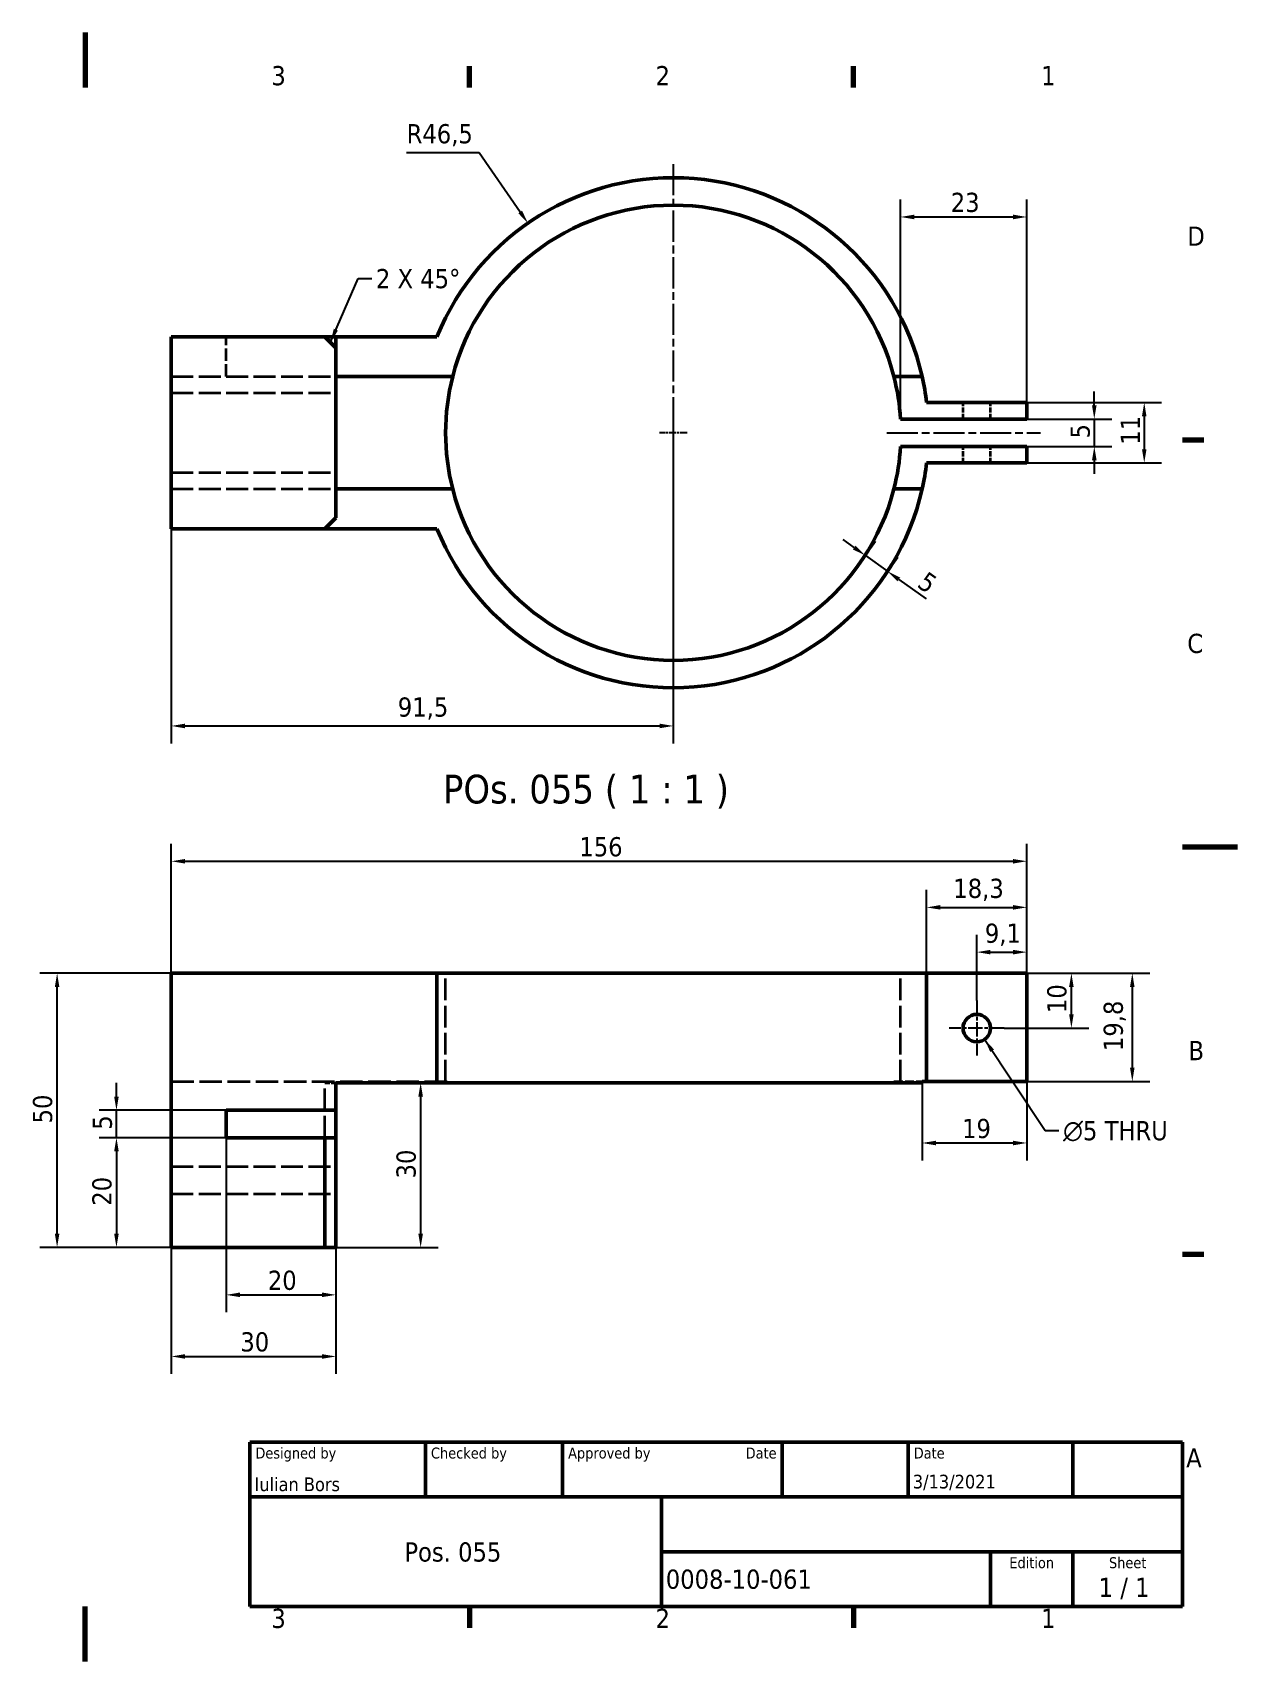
# Model space of a CAD drawing. Header units: millimetres. Extents: x 0 to 420, y 0 to 297.
# Drawn here: x 200.4 to 420, y 0 to 297 of the extents above; entities that cross this region are included whole.
import ezdxf
from ezdxf.enums import TextEntityAlignment as Align

# ---------------------------------------------------------------- set-up
doc = ezdxf.new("R2010")
doc.units = ezdxf.units.MM
doc.linetypes.add('CHAIN', pattern=[0.3543, 0.2362, -0.0295, 0.0591, -0.0295])
doc.linetypes.add('DASHED', pattern=[0.2068, 0.1655, -0.0413])
for name, color, linetype, lineweight in [('Border (ISO)', 7, 'Continuous', 70), ('Center Mark (ISO)', 7, 'Continuous', 25), ('Centerline (ISO)', 7, 'Continuous', 25), ('Dimension (ISO)', 7, 'Continuous', 25), ('Hidden (ISO)', 7, 'DASHED', 35), ('Symbol (ISO)', 7, 'Continuous', 25), ('Title (ISO)', 7, 'Continuous', 50), ('Visible (ISO)', 7, 'Continuous', 50)]:
    doc.layers.add(name, color=color, linetype=linetype, lineweight=lineweight)
doc.styles.add('Note Text (ISO)', font='tahoma.ttf')
doc.styles.add('Text Style39', font='tahoma.ttf')
doc.styles.add('Text Style41', font='tahoma.ttf')
doc.styles.add('Text Style45', font='tahoma.ttf')
doc.dimstyles.new('Default - Method 1b (ISO)', dxfattribs={"dimtxt": 3.5, "dimasz": 2.5, "dimexe": 3.175, "dimexo": 0, "dimgap": 0.762, "dimtad": 1, "dimtoh": 1, "dimrnd": 1e-08, "dimtxsty": 'Note Text (ISO)', "dimcen": 0.09, "dimdle": 10, "dimclrd": 256, "dimclre": 256, "dimclrt": 256, "dimazin": 2, "dimtfac": 1, "dimtmove": 0, "dimatfit": 3, "dimfxl": 0, "dimtolj": 1, "dimlwd": -1, "dimlwe": -1, "dimarcsym": 0})
doc.dimstyles.new('Default - Method 1b (ISO)$7', dxfattribs={"dimtxt": 3.5, "dimasz": 2.5, "dimexe": 3.175, "dimexo": 0, "dimgap": 0.762, "dimtad": 1, "dimtoh": 1, "dimrnd": 1e-08, "dimtxsty": 'Note Text (ISO)', "dimcen": 0.09, "dimdle": 10, "dimclrd": 256, "dimclre": 256, "dimclrt": 256, "dimazin": 2, "dimtfac": 1, "dimtmove": 0, "dimatfit": 3, "dimfxl": 0, "dimtolj": 1, "dimlwd": -1, "dimlwe": -1, "dimarcsym": 0})
doc.dimstyles.new('Default - Method 2b (ISO)$7', dxfattribs={"dimtxt": 3.5, "dimasz": 2.5, "dimexe": 3.175, "dimexo": 0, "dimgap": 0.762, "dimtad": 1, "dimtih": 1, "dimtoh": 1, "dimrnd": 1e-08, "dimtxsty": 'Note Text (ISO)', "dimcen": 0.09, "dimdle": 10, "dimclrd": 256, "dimclre": 256, "dimclrt": 256, "dimazin": 2, "dimtfac": 1, "dimtmove": 0, "dimatfit": 3, "dimfxl": 0, "dimtolj": 1, "dimlwd": -1, "dimlwe": -1, "dimarcsym": 0})

# ---------------------------------------------------------------- blocks, each defined once
blk = doc.blocks.new('Borders Default Border')
at = {"layer": 'Border (ISO)'}
for p, q in [((280, 287), (280, 290.9)), ((350, 287), (350, 290.9)), ((410, 222.75), (413.9, 222.75)), ((410, 74.25), (413.9, 74.25)), ((280, 10), (280, 6.1)), ((350, 10), (350, 6.1))]:
    blk.add_line(p, q, dxfattribs=at)
at = {"layer": 'Border (ISO)', "flags": 128}
for points in [[(210, 297), (210, 287)], [(420, 148.5), (410, 148.5)], [(210, 0), (210, 10)]]:
    blk.add_lwpolyline(points, dxfattribs=at)
at = {"layer": 'Border (ISO)', "char_height": 3.5, "attachment_point": 7, "style": 'Note Text (ISO)'}
for s, insert in [('3', (243.91, 287.33)), ('2', (313.94, 287.4)), ('1', (384.21, 287.4)), ('D', (410.87, 258.13)), ('C', (410.86, 183.81)), ('B', (411.08, 109.63)), ('A', (410.66, 35.38)), ('3', (243.91, 6.03)), ('2', (313.94, 6.1)), ('1', (384.21, 6.1))]:
    blk.add_mtext(s, dxfattribs=dict(at, insert=insert))
blk = doc.blocks.new('*D6')
at = {"layer": 'Defpoints', "color": 0}
for p in [(381.62, 263.38), (381.62, 229.53), (358.6, 226.53)]:
    blk.add_point(p, dxfattribs=at)
at = {"layer": 'Dimension (ISO)'}
for p, q in [((358.6, 226.53), (358.6, 266.56)), ((381.62, 229.53), (381.62, 266.56)), ((361.1, 263.38), (379.12, 263.38))]:
    blk.add_line(p, q, dxfattribs=at)
for points in [[(361.1, 263.8), (361.1, 262.96), (358.6, 263.38)], [(379.12, 263.8), (379.12, 262.96), (381.62, 263.38)]]:
    blk.add_solid(points, dxfattribs=at)
at = {"layer": 'Dimension (ISO)', "insert": (367.75, 267.79), "char_height": 3.5, "attachment_point": 1, "style": 'Note Text (ISO)'}
blk.add_mtext('\\A1;23', dxfattribs=at)
blk = doc.blocks.new('*D7')
at = {"layer": 'Defpoints', "color": 0}
for p in [(381.62, 229.53), (381.62, 218.53), (403.02, 218.53)]:
    blk.add_point(p, dxfattribs=at)
at = {"layer": 'Dimension (ISO)'}
for p, q in [((381.62, 229.53), (406.19, 229.53)), ((403.02, 227.03), (403.02, 221.03)), ((381.62, 218.53), (406.19, 218.53))]:
    blk.add_line(p, q, dxfattribs=at)
for points in [[(402.6, 227.03), (403.43, 227.03), (403.02, 229.53)], [(402.6, 221.03), (403.43, 221.03), (403.02, 218.53)]]:
    blk.add_solid(points, dxfattribs=at)
at = {"layer": 'Dimension (ISO)', "insert": (398.74, 221.86), "char_height": 3.5, "attachment_point": 1, "rotation": 90, "style": 'Note Text (ISO)'}
blk.add_mtext('\\A1;11', dxfattribs=at)
blk = doc.blocks.new('*D8')
at = {"layer": 'Defpoints', "color": 0}
for p in [(381.62, 226.53), (381.62, 221.53), (393.91, 221.53)]:
    blk.add_point(p, dxfattribs=at)
at = {"layer": 'Dimension (ISO)'}
for p, q in [((393.91, 229.03), (393.91, 231.53)), ((381.62, 226.53), (397.09, 226.53)), ((393.91, 226.53), (393.91, 221.53)), ((381.62, 221.53), (397.09, 221.53)), ((393.91, 219.03), (393.91, 216.53))]:
    blk.add_line(p, q, dxfattribs=at)
for points in [[(393.5, 229.03), (394.33, 229.03), (393.91, 226.53)], [(393.5, 219.03), (394.33, 219.03), (393.91, 221.53)]]:
    blk.add_solid(points, dxfattribs=at)
at = {"layer": 'Dimension (ISO)', "insert": (389.58, 222.99), "char_height": 3.5, "attachment_point": 1, "rotation": 90, "style": 'Note Text (ISO)'}
blk.add_mtext('\\A1;5', dxfattribs=at)
blk = doc.blocks.new('*D9')
at = {"layer": 'Defpoints', "color": 0}
for p in [(350.96, 199.93), (355.03, 197.03), (356.26, 198.75)]:
    blk.add_point(p, dxfattribs=at)
at = {"layer": 'Dimension (ISO)'}
for p, q in [((350.15, 203.1), (348.11, 204.55)), ((350.96, 199.93), (354.03, 204.24)), ((352.19, 201.65), (356.26, 198.75)), ((355.03, 197.03), (358.1, 201.33)), ((358.29, 197.3), (363.27, 193.75))]:
    blk.add_line(p, q, dxfattribs=at)
for points in [[(350.39, 203.44), (349.91, 202.76), (352.19, 201.65)], [(358.53, 197.64), (358.05, 196.96), (356.26, 198.75)]]:
    blk.add_solid(points, dxfattribs=at)
at = {"layer": 'Dimension (ISO)', "insert": (363.46, 198.93), "char_height": 3.5, "attachment_point": 1, "rotation": 324.5028, "style": 'Note Text (ISO)'}
blk.add_mtext('\\A1;5', dxfattribs=at)
blk = doc.blocks.new('*D10')
at = {"layer": 'Defpoints', "color": 0}
for p in [(290.68, 262.25), (317.17, 224.03)]:
    blk.add_point(p, dxfattribs=at)
at = {"layer": 'Dimension (ISO)'}
for p, q in [((268.57, 275.12), (281.76, 275.12)), ((281.76, 275.12), (289.26, 264.3))]:
    blk.add_line(p, q, dxfattribs=at)
blk.add_solid([(289.6, 264.54), (288.92, 264.06), (290.68, 262.25)], dxfattribs=at)
at = {"layer": 'Dimension (ISO)', "insert": (268.57, 280.31), "char_height": 3.5, "attachment_point": 1, "style": 'Note Text (ISO)'}
blk.add_mtext('\\A1;R46,5', dxfattribs=at)
blk = doc.blocks.new('*D11')
at = {"layer": 'Defpoints', "color": 0}
for p in [(317.17, 221.53), (225.67, 206.53), (317.17, 170.57)]:
    blk.add_point(p, dxfattribs=at)
at = {"layer": 'Dimension (ISO)'}
for p, q in [((317.17, 221.53), (317.17, 167.4)), ((225.67, 206.53), (225.67, 167.4)), ((228.17, 170.57), (314.67, 170.57))]:
    blk.add_line(p, q, dxfattribs=at)
for points in [[(228.17, 170.99), (228.17, 170.15), (225.67, 170.57)], [(314.67, 170.99), (314.67, 170.15), (317.17, 170.57)]]:
    blk.add_solid(points, dxfattribs=at)
at = {"layer": 'Dimension (ISO)', "insert": (266.96, 175.77), "char_height": 3.5, "attachment_point": 1, "style": 'Note Text (ISO)'}
blk.add_mtext('\\A1;91,5', dxfattribs=at)
blk = doc.blocks.new('*D12')
at = {"layer": 'Defpoints', "color": 0}
for p in [(235.67, 95.49), (215.67, 75.49), (225.67, 75.49)]:
    blk.add_point(p, dxfattribs=at)
at = {"layer": 'Dimension (ISO)'}
for p, q in [((235.67, 95.49), (212.5, 95.49)), ((215.67, 92.99), (215.67, 77.99)), ((225.67, 75.49), (212.5, 75.49))]:
    blk.add_line(p, q, dxfattribs=at)
for points in [[(215.26, 92.99), (216.09, 92.99), (215.67, 95.49)], [(215.26, 77.99), (216.09, 77.99), (215.67, 75.49)]]:
    blk.add_solid(points, dxfattribs=at)
at = {"layer": 'Dimension (ISO)', "insert": (211.27, 83.09), "char_height": 3.5, "attachment_point": 1, "rotation": 90, "style": 'Note Text (ISO)'}
blk.add_mtext('\\A1;20', dxfattribs=at)
blk = doc.blocks.new('*D13')
at = {"layer": 'Defpoints', "color": 0}
for p in [(215.67, 100.49), (235.67, 100.49), (235.67, 95.49)]:
    blk.add_point(p, dxfattribs=at)
at = {"layer": 'Dimension (ISO)'}
for p, q in [((215.67, 102.99), (215.67, 105.49)), ((235.67, 100.49), (212.5, 100.49)), ((215.67, 95.49), (215.67, 100.49)), ((235.67, 95.49), (212.5, 95.49)), ((215.67, 92.99), (215.67, 90.49))]:
    blk.add_line(p, q, dxfattribs=at)
for points in [[(215.26, 102.99), (216.09, 102.99), (215.67, 100.49)], [(215.26, 92.99), (216.09, 92.99), (215.67, 95.49)]]:
    blk.add_solid(points, dxfattribs=at)
at = {"layer": 'Dimension (ISO)', "insert": (211.34, 96.95), "char_height": 3.5, "attachment_point": 1, "rotation": 90, "style": 'Note Text (ISO)'}
blk.add_mtext('\\A1;5', dxfattribs=at)
blk = doc.blocks.new('*D14')
at = {"layer": 'Defpoints', "color": 0}
for p in [(235.67, 95.49), (255.67, 95.49), (255.67, 66.84)]:
    blk.add_point(p, dxfattribs=at)
at = {"layer": 'Dimension (ISO)'}
for p, q in [((235.67, 95.49), (235.67, 63.67)), ((255.67, 95.49), (255.67, 63.67)), ((238.17, 66.84), (253.17, 66.84))]:
    blk.add_line(p, q, dxfattribs=at)
for points in [[(238.17, 67.26), (238.17, 66.43), (235.67, 66.84)], [(253.17, 67.26), (253.17, 66.43), (255.67, 66.84)]]:
    blk.add_solid(points, dxfattribs=at)
at = {"layer": 'Dimension (ISO)', "insert": (243.27, 71.25), "char_height": 3.5, "attachment_point": 1, "style": 'Note Text (ISO)'}
blk.add_mtext('\\A1;20', dxfattribs=at)
blk = doc.blocks.new('*D15')
at = {"layer": 'Defpoints', "color": 0}
for p in [(225.67, 75.49), (255.67, 75.49), (255.67, 55.61)]:
    blk.add_point(p, dxfattribs=at)
at = {"layer": 'Dimension (ISO)'}
for p, q in [((225.67, 75.49), (225.67, 52.43)), ((255.67, 75.49), (255.67, 52.43)), ((228.17, 55.61), (253.17, 55.61))]:
    blk.add_line(p, q, dxfattribs=at)
for points in [[(228.17, 56.02), (228.17, 55.19), (225.67, 55.61)], [(253.17, 56.02), (253.17, 55.19), (255.67, 55.61)]]:
    blk.add_solid(points, dxfattribs=at)
at = {"layer": 'Dimension (ISO)', "insert": (238.26, 60.02), "char_height": 3.5, "attachment_point": 1, "style": 'Note Text (ISO)'}
blk.add_mtext('\\A1;30', dxfattribs=at)
blk = doc.blocks.new('*D16')
at = {"layer": 'Defpoints', "color": 0}
for p in [(204.86, 125.49), (225.67, 125.49), (225.67, 75.49)]:
    blk.add_point(p, dxfattribs=at)
at = {"layer": 'Dimension (ISO)'}
for p, q in [((225.67, 125.49), (201.68, 125.49)), ((204.86, 77.99), (204.86, 122.99)), ((225.67, 75.49), (201.68, 75.49))]:
    blk.add_line(p, q, dxfattribs=at)
for points in [[(204.44, 122.99), (205.27, 122.99), (204.86, 125.49)], [(204.44, 77.99), (205.27, 77.99), (204.86, 75.49)]]:
    blk.add_solid(points, dxfattribs=at)
at = {"layer": 'Dimension (ISO)', "insert": (200.45, 98.1), "char_height": 3.5, "attachment_point": 1, "rotation": 90, "style": 'Note Text (ISO)'}
blk.add_mtext('\\A1;50', dxfattribs=at)
blk = doc.blocks.new('*D17')
at = {"layer": 'Defpoints', "color": 0}
for p in [(381.62, 145.9), (225.67, 125.49), (381.62, 125.49)]:
    blk.add_point(p, dxfattribs=at)
at = {"layer": 'Dimension (ISO)'}
for p, q in [((225.67, 125.49), (225.67, 149.07)), ((381.62, 125.49), (381.62, 149.07)), ((228.17, 145.9), (379.12, 145.9))]:
    blk.add_line(p, q, dxfattribs=at)
for points in [[(228.17, 146.31), (228.17, 145.48), (225.67, 145.9)], [(379.12, 146.31), (379.12, 145.48), (381.62, 145.9)]]:
    blk.add_solid(points, dxfattribs=at)
at = {"layer": 'Dimension (ISO)', "insert": (300.05, 150.3), "char_height": 3.5, "attachment_point": 1, "style": 'Note Text (ISO)'}
blk.add_mtext('\\A1;156', dxfattribs=at)
blk = doc.blocks.new('*D18')
at = {"layer": 'Defpoints', "color": 0}
for p in [(381.62, 129.33), (381.62, 125.49), (372.49, 120.49)]:
    blk.add_point(p, dxfattribs=at)
at = {"layer": 'Dimension (ISO)'}
for p, q in [((372.49, 120.49), (372.49, 132.5)), ((381.62, 125.49), (381.62, 132.5)), ((374.99, 129.33), (379.12, 129.33))]:
    blk.add_line(p, q, dxfattribs=at)
for points in [[(374.99, 129.74), (374.99, 128.91), (372.49, 129.33)], [(379.12, 129.74), (379.12, 128.91), (381.62, 129.33)]]:
    blk.add_solid(points, dxfattribs=at)
at = {"layer": 'Dimension (ISO)', "insert": (373.97, 134.53), "char_height": 3.5, "attachment_point": 1, "style": 'Note Text (ISO)'}
blk.add_mtext('\\A1;9,1', dxfattribs=at)
blk = doc.blocks.new('*D19')
at = {"layer": 'Defpoints', "color": 0}
for p in [(381.62, 137.49), (363.35, 125.49), (381.62, 125.49)]:
    blk.add_point(p, dxfattribs=at)
at = {"layer": 'Dimension (ISO)'}
for p, q in [((363.35, 125.49), (363.35, 140.67)), ((381.62, 125.49), (381.62, 140.67)), ((365.85, 137.49), (379.12, 137.49))]:
    blk.add_line(p, q, dxfattribs=at)
for points in [[(365.85, 137.91), (365.85, 137.08), (363.35, 137.49)], [(379.12, 137.91), (379.12, 137.08), (381.62, 137.49)]]:
    blk.add_solid(points, dxfattribs=at)
at = {"layer": 'Dimension (ISO)', "insert": (368.22, 142.71), "char_height": 3.5, "attachment_point": 1, "style": 'Note Text (ISO)'}
blk.add_mtext('\\A1;18,3', dxfattribs=at)
blk = doc.blocks.new('*D20')
at = {"layer": 'Defpoints', "color": 0}
for p in [(381.62, 125.49), (381.62, 105.74), (400.84, 105.74)]:
    blk.add_point(p, dxfattribs=at)
at = {"layer": 'Dimension (ISO)'}
for p, q in [((381.62, 125.49), (404.01, 125.49)), ((400.84, 122.99), (400.84, 108.24)), ((381.62, 105.74), (404.01, 105.74))]:
    blk.add_line(p, q, dxfattribs=at)
for points in [[(400.42, 122.99), (401.25, 122.99), (400.84, 125.49)], [(400.42, 108.24), (401.25, 108.24), (400.84, 105.74)]]:
    blk.add_solid(points, dxfattribs=at)
at = {"layer": 'Dimension (ISO)', "insert": (395.62, 111.29), "char_height": 3.5, "attachment_point": 1, "rotation": 90, "style": 'Note Text (ISO)'}
blk.add_mtext('\\A1;19,8', dxfattribs=at)
blk = doc.blocks.new('*D21')
at = {"layer": 'Defpoints', "color": 0}
for p in [(362.53, 105.49), (381.62, 105.74), (381.62, 94.53)]:
    blk.add_point(p, dxfattribs=at)
at = {"layer": 'Dimension (ISO)'}
for p, q in [((362.53, 105.49), (362.53, 91.35)), ((381.62, 105.74), (381.62, 91.35)), ((365.03, 94.53), (379.12, 94.53))]:
    blk.add_line(p, q, dxfattribs=at)
for points in [[(365.03, 94.94), (365.03, 94.11), (362.53, 94.53)], [(379.12, 94.94), (379.12, 94.11), (381.62, 94.53)]]:
    blk.add_solid(points, dxfattribs=at)
at = {"layer": 'Dimension (ISO)', "insert": (369.81, 98.93), "char_height": 3.5, "attachment_point": 1, "style": 'Note Text (ISO)'}
blk.add_mtext('\\A1;19', dxfattribs=at)
blk = doc.blocks.new('*D22')
at = {"layer": 'Defpoints', "color": 0}
for p in [(381.62, 125.49), (389.74, 125.49), (377.49, 115.49)]:
    blk.add_point(p, dxfattribs=at)
at = {"layer": 'Dimension (ISO)'}
for p, q in [((381.62, 125.49), (392.91, 125.49)), ((389.74, 117.99), (389.74, 122.99)), ((377.49, 115.49), (392.91, 115.49))]:
    blk.add_line(p, q, dxfattribs=at)
for points in [[(389.32, 122.99), (390.15, 122.99), (389.74, 125.49)], [(389.32, 117.99), (390.15, 117.99), (389.74, 115.49)]]:
    blk.add_solid(points, dxfattribs=at)
at = {"layer": 'Dimension (ISO)', "insert": (385.33, 118.22), "char_height": 3.5, "attachment_point": 1, "rotation": 90, "style": 'Note Text (ISO)'}
blk.add_mtext('\\A1;10', dxfattribs=at)
blk = doc.blocks.new('*D23')
at = {"layer": 'Defpoints', "color": 0}
for p in [(274.09, 105.49), (253.67, 75.49), (271.12, 75.49)]:
    blk.add_point(p, dxfattribs=at)
at = {"layer": 'Dimension (ISO)'}
for p, q in [((274.09, 105.49), (267.95, 105.49)), ((271.12, 102.99), (271.12, 77.99)), ((253.67, 75.49), (274.3, 75.49))]:
    blk.add_line(p, q, dxfattribs=at)
for points in [[(270.7, 102.99), (271.54, 102.99), (271.12, 105.49)], [(270.7, 77.99), (271.54, 77.99), (271.12, 75.49)]]:
    blk.add_solid(points, dxfattribs=at)
at = {"layer": 'Dimension (ISO)', "insert": (266.71, 88.07), "char_height": 3.5, "attachment_point": 1, "rotation": 90, "style": 'Note Text (ISO)'}
blk.add_mtext('\\A1;30', dxfattribs=at)
blk = doc.blocks.new('Title Blocks I.A.B')
at = {"layer": 'Title (ISO)'}
for p, q in [((270.07, 130), (100.07, 130)), ((100.07, 130), (100.07, 100)), ((132.07, 120), (132.07, 130)), ((157.07, 120), (157.07, 130)), ((197.07, 120), (197.07, 130)), ((220.07, 120), (220.07, 130)), ((250.07, 120), (250.07, 130)), ((270.07, 100), (270.07, 130)), ((100.07, 120), (270.07, 120)), ((175.07, 120), (175.07, 100)), ((270.07, 110), (175.07, 110)), ((235.07, 100), (235.07, 110)), ((250.07, 100), (250.07, 110)), ((100.07, 100), (270.07, 100))]:
    blk.add_line(p, q, dxfattribs=at)
at = {"layer": 'Title (ISO)', "style": 'Text Style41'}
for s, p in [('Designed by', (101.07, 129)), ('Checked by', (133.07, 129)), ('Approved by', (158.07, 129)), ('Date', (221.07, 129))]:
    blk.add_text(s, height=2, dxfattribs=at).set_placement(p, align=Align.TOP_LEFT)
blk.add_text('Date', height=2, dxfattribs=at).set_placement((196.07, 129), align=Align.TOP_RIGHT)
for s, p in [('Edition', (242.57, 109)), ('Sheet', (260.07, 109))]:
    blk.add_text(s, height=2, dxfattribs=at).set_placement(p, align=Align.TOP_CENTER)
at = {"layer": 'Title (ISO)', "style": 'Note Text (ISO)'}
blk.add_text('1 / 1 ', height=3.5, dxfattribs=at).set_placement((260.07, 103.5), align=Align.MIDDLE_CENTER)
at = {"layer": 'Title (ISO)'}
for tag, p, height, style in [('AUTHOR_001', (100.92, 121.05), 2.5, 'Text Style39'), ('CREATION_DATE_001', (220.91, 121.54), 2.5, 'Text Style39'), ('COMPANY_001', (128.23, 108.21), 3.5, 'Note Text (ISO)'), ('PART_NUMBER_001', (175.88, 103.25), 3.5, 'Note Text (ISO)')]:
    blk.add_attdef(tag, p, '', height=height, dxfattribs=dict(at, style=style))
at = {"layer": 'Title (ISO)', "style": 'Text Style39'}
for tag, p in [('CHECKED_BY', (133.07, 121)), ('ENG_APPROVED_BY', (158.07, 121))]:
    blk.add_attdef(tag, text='', height=2.5, dxfattribs=at).set_placement(p, align=Align.BOTTOM_LEFT)
blk.add_attdef('ENG_APPROVAL_DATE', text='', height=2.5, dxfattribs=at).set_placement((196.07, 121), align=Align.BOTTOM_RIGHT)
at = {"layer": 'Title (ISO)', "style": 'Note Text (ISO)'}
for tag, p in [('TITLE', (222.57, 115)), ('REVISION_NUMBER', (242.57, 103.5))]:
    blk.add_attdef(tag, text='', height=3.5, dxfattribs=at).set_placement(p, align=Align.MIDDLE_CENTER)

msp = doc.modelspace()

# ---------------------------------------------------------------- linework, layer by layer
at = {"layer": 'Center Mark (ISO)', "linetype": 'CHAIN', "ltscale": 23.990969}
for p, q in [((317.174, 273.032), (317.174, 221.532)), ((317.174, 226.532), (317.174, 180.032))]:
    msp.add_line(p, q, dxfattribs=at)
at = {"layer": 'Center Mark (ISO)', "linetype": 'CHAIN', "ltscale": 5.555937}
msp.add_line((319.674, 224.032), (314.674, 224.032), dxfattribs=at)
msp.add_line((319.674, 224.032), (314.674, 224.032), dxfattribs=at)
at = {"layer": 'Center Mark (ISO)', "linetype": 'CHAIN', "ltscale": 11.111974}
for p, q in [((372.486, 120.488), (372.486, 110.488)), ((377.486, 115.488), (367.486, 115.488))]:
    msp.add_line(p, q, dxfattribs=at)
at = {"layer": 'Centerline (ISO)', "linetype": 'CHAIN', "ltscale": 23.990969}
msp.add_line((356.099, 224.032), (384.123, 224.032), dxfattribs=at)
at = {"layer": 'Hidden (ISO)', "ltscale": 13.802273}
msp.add_line((235.674, 234.282), (235.674, 241.532), dxfattribs=at)
at = {"layer": 'Hidden (ISO)', "ltscale": 24.17795}
for p, q in [((225.674, 234.282), (255.674, 234.282)), ((225.674, 231.282), (255.674, 231.282)), ((225.674, 216.782), (255.674, 216.782)), ((225.674, 213.782), (255.674, 213.782)), ((253.674, 95.488), (253.674, 105.488)), ((225.674, 90.238), (255.674, 90.238)), ((225.674, 85.238), (255.674, 85.238))]:
    msp.add_line(p, q, dxfattribs=at)
at = {"layer": 'Hidden (ISO)', "ltscale": 5.711227}
for p, q in [((369.986, 226.532), (369.986, 229.532)), ((374.986, 226.532), (374.986, 229.532)), ((369.986, 218.532), (369.986, 221.532)), ((374.986, 218.532), (374.986, 221.532))]:
    msp.add_line(p, q, dxfattribs=at)
at = {"layer": 'Hidden (ISO)', "ltscale": 23.875725}
for p, q in [((275.674, 105.738), (275.674, 125.488)), ((358.599, 105.738), (358.599, 125.488))]:
    msp.add_line(p, q, dxfattribs=at)
at = {"layer": 'Hidden (ISO)', "ltscale": 24.799677}
msp.add_line((225.674, 105.738), (276.96, 105.738), dxfattribs=at)
at = {"layer": 'Hidden (ISO)', "ltscale": 5.384591}
msp.add_line((253.674, 105.488), (255.674, 105.488), dxfattribs=at)
at = {"layer": 'Hidden (ISO)', "ltscale": 0.475844}
for p, q in [((276.96, 105.488), (276.96, 105.738)), ((357.388, 105.738), (357.388, 105.488))]:
    msp.add_line(p, q, dxfattribs=at)
at = {"layer": 'Hidden (ISO)', "ltscale": 9.789036}
msp.add_line((357.388, 105.738), (362.53, 105.738), dxfattribs=at)
at = {"layer": 'Visible (ISO)'}
for p, q in [((253.674, 241.532), (225.674, 241.532)), ((225.674, 241.532), (225.674, 206.532)), ((253.674, 241.532), (255.674, 239.532)), ((253.674, 241.532), (255.674, 241.532)), ((255.674, 241.532), (255.674, 239.532)), ((255.674, 241.532), (274.093, 241.532)), ((255.674, 208.532), (255.674, 239.532)), ((255.674, 234.282), (276.96, 234.282)), ((357.388, 234.282), (362.53, 234.282)), ((363.348, 229.532), (381.623, 229.532)), ((381.623, 229.532), (381.623, 226.532)), ((381.623, 226.532), (358.599, 226.532)), ((358.599, 221.532), (381.623, 221.532)), ((381.623, 221.532), (381.623, 218.532)), ((381.623, 218.532), (363.348, 218.532)), ((276.96, 213.782), (255.674, 213.782)), ((362.53, 213.782), (357.388, 213.782)), ((255.674, 208.532), (253.674, 206.532)), ((225.674, 206.532), (253.674, 206.532)), ((274.093, 206.532), (253.674, 206.532)), ((225.674, 125.488), (274.093, 125.488)), ((225.674, 75.488), (225.674, 125.488)), ((274.093, 105.488), (274.093, 125.488)), ((363.348, 125.488), (274.093, 125.488)), ((363.348, 125.488), (381.623, 125.488)), ((363.348, 105.738), (363.348, 125.488)), ((381.623, 105.738), (381.623, 125.488)), ((255.674, 100.488), (255.674, 105.488)), ((255.674, 105.488), (274.093, 105.488)), ((362.53, 105.488), (274.093, 105.488)), ((363.348, 105.738), (362.53, 105.738)), ((362.53, 105.488), (362.53, 105.738)), ((363.348, 105.738), (381.623, 105.738)), ((235.674, 95.488), (235.674, 100.488)), ((235.674, 100.488), (255.674, 100.488)), ((255.674, 100.488), (255.674, 95.488)), ((253.674, 95.488), (235.674, 95.488)), ((255.674, 95.488), (253.674, 95.488)), ((253.674, 95.488), (253.674, 75.488)), ((255.674, 75.488), (255.674, 95.488)), ((253.674, 75.488), (225.674, 75.488)), ((253.674, 75.488), (255.674, 75.488))]:
    msp.add_line(p, q, dxfattribs=at)
msp.add_circle((372.486, 115.488), 2.5, dxfattribs=at)
for radius, start, end in [(46.5, 12.7343, 157.89259), (41.5, 14.29935, 165.70065), (41.5, 165.70065, 194.29935), (41.5, 3.45364, 14.29935), (46.5, 6.79282, 12.7343), (41.5, 345.70065, 356.54636), (46.5, 347.2657, 353.20718), (46.5, 202.10741, 347.2657), (41.5, 194.29935, 345.70065)]:
    msp.add_arc((317.174, 224.032), radius, start, end, dxfattribs=at)

# ---------------------------------------------------------------- block references
msp.add_blockref('Borders Default Border', (0, 0))
msp.add_blockref('Title Blocks I.A.B', (139.929, -90)).add_auto_attribs({'PART_NUMBER_001': '0008-10-061', 'COMPANY_001': 'Pos. 055', 'AUTHOR_001': 'Iulian Bors', 'CREATION_DATE_001': '3/13/2021'})

# ---------------------------------------------------------------- texts
at = {"layer": 'Symbol (ISO)'}
for s, insert, char_height, attachment_point, style in [('2 X 45°', (262.97, 253.893), 3.5, 1, 'Note Text (ISO)'), ('POs. 055 ( 1 : 1 )', (275.186, 155.495), 5.24, 7, 'Text Style45')]:
    msp.add_mtext(s, dxfattribs=dict(at, insert=insert, char_height=char_height, attachment_point=attachment_point, style=style))
at = {"layer": 'Symbol (ISO)', "insert": (388.224, 98.532), "char_height": 3.5, "width": 20.45914, "attachment_point": 1, "line_spacing_factor": 0.6125, "style": 'Note Text (ISO)'}
msp.add_mtext('\\fAIGDT|b0|i0;\\H3.5000;n\\fTahoma|b0|i0;\\H3.5000;5 THRU', dxfattribs=at)

# ---------------------------------------------------------------- dimensions: what is measured, and where the dimension line sits
at = {"layer": 'Dimension (ISO)'}
dim = msp.add_radius_dim(center=(317.174, 224.032), mpoint=(290.682, 262.247), dimstyle='Default - Method 1b (ISO)', override={"dimgap": 0.762, "dimtih": 1, "dimdec": 2, "dimlfac": 1, "dimcen": 0, "dimtol": 0, "dimlim": 0, "dimtp": 0, "dimtm": 0, "dimtdec": 2, "dimtofl": 0}, dxfattribs=at)
dim.commit()
dim.dimension.update_dxf_attribs({"geometry": '*D10', "text_midpoint": (274.432, 275.115), "dimtype": 164})
for base, p1, p2, angle, override, picture, middle in [((381.623, 263.381), (358.599, 226.532), (381.623, 229.532), 180, {"dimgap": 0.762, "dimtoh": 0, "dimdec": 0, "dimtol": 0, "dimlim": 0, "dimtp": 0, "dimtm": 0, "dimtdec": 2, "dimtofl": 0, "dimatfit": 1}, '*D6', (370.111, 263.381)), ((393.912, 221.532), (381.623, 226.532), (381.623, 221.532), 90, {"dimgap": 0.762, "dimtoh": 0, "dimdec": 2, "dimtol": 0, "dimlim": 0, "dimtp": 0, "dimtm": 0, "dimtdec": 2, "dimtofl": 1, "dimatfit": 1}, '*D8', (393.912, 224.032)), ((403.016, 218.532), (381.623, 229.532), (381.623, 218.532), 90, {"dimgap": 0.762, "dimtoh": 0, "dimdec": 2, "dimtol": 0, "dimlim": 0, "dimtp": 0, "dimtm": 0, "dimtdec": 2, "dimtofl": 0, "dimatfit": 1}, '*D7', (403.016, 224.032)), ((317.174, 170.57), (225.674, 206.532), (317.174, 221.532), 180, {"dimgap": 0.762, "dimtoh": 0, "dimdec": 2, "dimtol": 0, "dimlim": 0, "dimtp": 0, "dimtm": 0, "dimtdec": 2, "dimtofl": 0, "dimatfit": 1}, '*D11', (271.424, 170.57)), ((356.256, 198.748), (350.961, 199.935), (355.032, 197.031), 144.50278, {"dimgap": 0.762, "dimtoh": 0, "dimdec": 2, "dimtol": 0, "dimlim": 0, "dimtp": 0, "dimtm": 0, "dimtdec": 2, "dimtofl": 1, "dimatfit": 1}, '*D9', (361.796, 194.797)), ((381.623, 129.326), (372.486, 120.488), (381.623, 125.488), 180, {"dimgap": 0.762, "dimtoh": 0, "dimdec": 1, "dimtol": 0, "dimlim": 0, "dimtp": 0, "dimtm": 0, "dimtdec": 2, "dimtofl": 0, "dimatfit": 1}, '*D18', (377.054, 129.326)), ((204.856, 125.488), (225.674, 75.488), (225.674, 125.488), 90, {"dimgap": 0.762, "dimtoh": 0, "dimdec": 2, "dimtol": 0, "dimlim": 0, "dimtp": 0, "dimtm": 0, "dimtdec": 2, "dimtofl": 0, "dimatfit": 1}, '*D16', (204.856, 100.488)), ((389.736, 125.488), (377.486, 115.488), (381.623, 125.488), 90, {"dimgap": 0.762, "dimtoh": 0, "dimdec": 2, "dimtol": 0, "dimlim": 0, "dimtp": 0, "dimtm": 0, "dimtdec": 2, "dimtofl": 0, "dimatfit": 1}, '*D22', (389.736, 120.488)), ((400.835688715, 105.737603066), (381.623382158, 125.487603066), (381.623382158, 105.737603066), 270, {"dimgap": 0.762, "dimtoh": 0, "dimdec": 1, "dimtol": 0, "dimlim": 0, "dimtp": 0, "dimtm": 0, "dimtdec": 2, "dimtofl": 0, "dimatfit": 1}, '*D20', (400.835688715, 115.612603066)), ((215.674, 100.488), (235.674, 95.488), (235.674, 100.488), 90, {"dimgap": 0.762, "dimtoh": 0, "dimdec": 2, "dimtol": 0, "dimlim": 0, "dimtp": 0, "dimtm": 0, "dimtdec": 2, "dimtofl": 1, "dimatfit": 1}, '*D13', (215.674, 97.988)), ((271.121, 75.488), (274.093, 105.488), (253.674, 75.488), 270, {"dimgap": 0.762, "dimtoh": 0, "dimdec": 2, "dimtol": 0, "dimlim": 0, "dimtp": 0, "dimtm": 0, "dimtdec": 2, "dimtofl": 0, "dimatfit": 1}, '*D23', (271.121, 90.488)), ((215.674, 75.488), (235.674, 95.488), (225.674, 75.488), 90, {"dimgap": 0.762, "dimtoh": 0, "dimdec": 2, "dimtol": 0, "dimlim": 0, "dimtp": 0, "dimtm": 0, "dimtdec": 2, "dimtofl": 0, "dimatfit": 1}, '*D12', (215.674, 85.488)), ((255.674, 66.844), (235.674, 95.488), (255.674, 95.488), 180, {"dimgap": 0.762, "dimtoh": 0, "dimdec": 2, "dimtol": 0, "dimlim": 0, "dimtp": 0, "dimtm": 0, "dimtdec": 2, "dimtofl": 0, "dimatfit": 1}, '*D14', (245.674, 66.844))]:
    dim = msp.add_linear_dim(base=base, p1=p1, p2=p2, angle=angle, dimstyle='Default - Method 1b (ISO)', override=override, dxfattribs=at)
    dim.commit()
    dim.dimension.update_dxf_attribs({"geometry": picture, "text_midpoint": middle, "dimtype": 160})
for base, p1, p2, override, picture, middle in [((381.623, 145.897), (225.674, 125.488), (381.623, 125.488), {"dimgap": 0.762, "dimtoh": 0, "dimdec": 0, "dimtol": 0, "dimlim": 0, "dimtp": 0, "dimtm": 0, "dimtdec": 2, "dimtofl": 0, "dimatfit": 1}, '*D17', (303.649, 145.897)), ((381.623, 137.494), (363.348, 125.488), (381.623, 125.488), {"dimgap": 0.762, "dimtoh": 0, "dimdec": 1, "dimtol": 0, "dimlim": 0, "dimtp": 0, "dimtm": 0, "dimtdec": 2, "dimtofl": 0, "dimatfit": 1}, '*D19', (372.486, 137.494)), ((381.623, 94.526), (362.53, 105.488), (381.623, 105.738), {"dimgap": 0.762, "dimtoh": 0, "dimdec": 0, "dimtol": 0, "dimlim": 0, "dimtp": 0, "dimtm": 0, "dimtdec": 2, "dimtofl": 0, "dimatfit": 1}, '*D21', (372.077, 94.526)), ((255.674, 55.608), (225.674, 75.488), (255.674, 75.488), {"dimgap": 0.762, "dimtoh": 0, "dimdec": 2, "dimtol": 0, "dimlim": 0, "dimtp": 0, "dimtm": 0, "dimtdec": 2, "dimtofl": 0, "dimatfit": 1}, '*D15', (240.674, 55.608))]:
    dim = msp.add_linear_dim(base=base, p1=p1, p2=p2, dimstyle='Default - Method 1b (ISO)', override=override, dxfattribs=at)
    dim.commit()
    dim.dimension.update_dxf_attribs({"geometry": picture, "text_midpoint": middle, "dimtype": 160})

# ---------------------------------------------------------------- leaders
at = {"layer": 'Symbol (ISO)', "annotation_type": 0, "has_hookline": 1, "hookline_direction": 0}
for points, dimstyle, text_width in [([(254.674, 240.532), (259.708, 252.143), (262.208, 252.143)], 'Default - Method 2b (ISO)$7', 15.46), ([(373.912, 113.434), (384.962, 96.782), (387.462, 96.782)], 'Default - Method 1b (ISO)$7', 19.807)]:
    msp.add_leader(points, dimstyle=dimstyle, override={"dimtad": 0}, dxfattribs=dict(at, text_width=text_width))

doc.saveas('drawing.dxf')
